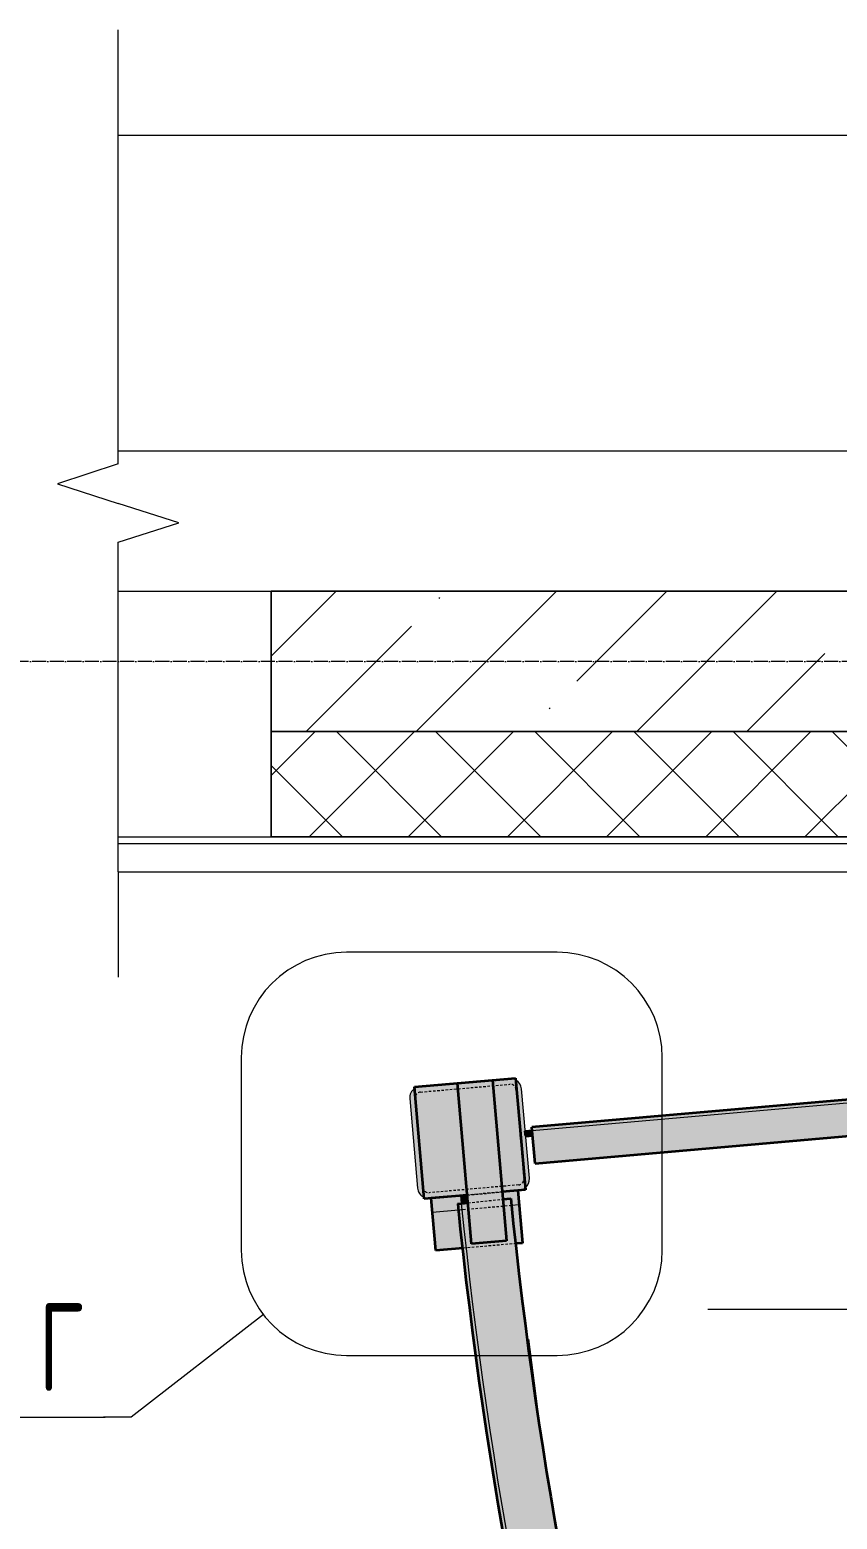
# Model space of a CAD drawing. Header units: millimetres. Extents: x 31824 to 62696, y -272 to 12632.
# Drawn here: x 33519 to 34671, y 10317 to 12440 of the extents above; entities that cross this region are included whole.
import ezdxf

# ---------------------------------------------------------------- set-up
doc = ezdxf.new("R2010")
doc.units = ezdxf.units.MM
doc.linetypes.add('01 Штриховая _4 мм_', pattern=[6, 3.5, -2.5])
doc.linetypes.add('02 Штрихпунктирная _20 мм_', pattern=[25, 20, -2.5, 0, -2.5])
for name, color, linetype, lineweight in [('AA_Linii', 7, 'Continuous', 9), ('AA_Oformlenie', 7, 'Continuous', 9), ('AA_Vinoska', 7, 'Continuous', 9), ('AF_Balki', 7, 'Continuous', 20), ('Gen_Fragment', 7, 'Continuous', 9), ('KR_Colonna_KG', 7, 'Continuous', 20), ('Оси', 7, 'Continuous', 9)]:
    doc.layers.add(name, color=color, linetype=linetype, lineweight=lineweight)
doc.styles.add('ISOCPEUR_1', font='isocpeur.TTF', dxfattribs={"width": 0.7, "height": 125})

# ---------------------------------------------------------------- blocks, each defined once
blk = doc.blocks.new('354_Прокат Лист _НесКаркас_РабПлоск_ - 354_Прокат Лист _НесКаркас_РабПлоск_-V17-Схема расположения металлического каркаса покрытия входной группы')
at = {"layer": 'AF_Balki', "lineweight": 35}
blk.add_hatch(color=254, dxfattribs=at).paths.add_polyline_path([(34135.6, 10767.6), (34142.6, 10768.3), (34141.6, 10779.3), (34134.7, 10778.7), (34135.1, 10774.1)])
for p, q in [((34134.7, 10778.7), (34141.6, 10779.3)), ((34135.6, 10767.6), (34134.7, 10778.7)), ((34142.6, 10768.3), (34141.6, 10779.3))]:
    blk.add_line(p, q, dxfattribs=at)
blk = doc.blocks.new('354_Прокат Лист _НесКаркас_РабПлоск_ - 354_Прокат Лист _НесКаркас_РабПлоск_-3910248-Схема расположения металлического каркаса покрытия входной группы')
at = {"layer": 'AF_Balki', "lineweight": 35}
h = blk.add_hatch(color=254, dxfattribs=at)
h.paths.add_polyline_path([(130, -72.5), (130, -10.7), (-30, -10.7), (-30, -72.5), (78.8, -72.5)])
h.paths.add_polyline_path([(130, 39.3), (130, 72.5), (-30, 72.5), (-30, 39.3), (88.6, 39.3)])
for p, q in [((-30, -72.5), (-30, 72.5)), ((-30, 72.5), (130, 72.5)), ((130, 72.5), (130, 39.3)), ((130, -10.7), (130, -72.5)), ((130, -72.5), (-30, -72.5))]:
    blk.add_line(p, q, dxfattribs=at)
blk = doc.blocks.new('354_Прокат Лист _НесКаркас_РабПлоск_ - 354_Прокат Лист _НесКаркас_РабПлоск_-3910249-Схема расположения металлического каркаса покрытия входной группы')
at = {"layer": 'AF_Balki', "lineweight": 35}
blk.add_hatch(color=254, dxfattribs=at).paths.add_polyline_path([(165, -25), (165, 25), (-65, 25), (-65, -25), (106.1, -25)])
for p, q in [((-65, -25), (-65, 25)), ((-65, 25), (165, 25)), ((165, 25), (165, -25)), ((165, -25), (-65, -25))]:
    blk.add_line(p, q, dxfattribs=at)
blk = doc.blocks.new('354_Прокат Лист _НесКаркас_РабПлоск_ - 354_Прокат Лист _НесКаркас_РабПлоск_-V14-Схема расположения металлического каркаса покрытия входной группы')
at = {"layer": 'AF_Balki', "lineweight": 35}
blk.add_hatch(color=254, dxfattribs=at).paths.add_polyline_path([(36210.5, 6708.2), (36217.4, 6715.4), (36212.4, 6720.3), (36205.4, 6713.1), (36209.1, 6709.5)])
for p, q in [((36205.4, 6713.1), (36212.4, 6720.3)), ((36210.5, 6708.2), (36205.4, 6713.1)), ((36210.5, 6708.2), (36217.4, 6715.4))]:
    blk.add_line(p, q, dxfattribs=at)
blk = doc.blocks.new('252_Швеллер полки параллельные _НесКаркас_Балка_ - 12П-4066194-Схема расположения металлического каркаса покрытия входной группы')
at = {"layer": 'AF_Balki', "linetype": '01 Штриховая _4 мм_', "lineweight": 9}
blk.add_hatch(color=9, dxfattribs=at).paths.add_polyline_path([(835, 36.6), (-785.5, 36.6), (-785.5, -15.4), (835, -15.4), (835, 35.8)])
at = {"layer": 'AF_Balki', "lineweight": 35}
for p, q in [((-785.5, -15.4), (-785.5, 36.6)), ((835, 36.6), (-785.5, 36.6)), ((835, 36.6), (835, -15.4)), ((-785.5, -15.4), (835, -15.4))]:
    blk.add_line(p, q, dxfattribs=at)
at = {"layer": 'AF_Balki', "lineweight": 9}
blk.add_line((835, -10.6), (-785.5, -10.6), dxfattribs=at)
blk = doc.blocks.new('252_Уголок равнополочный _НесКаркас_Балка_ - L 75x8-4030817-Схема расположения металлического каркаса покрытия входной группы')
at = {"layer": 'AF_Balki', "linetype": '01 Штриховая _4 мм_', "lineweight": 9}
h = blk.add_hatch(color=9, dxfattribs=at)
h.paths.add_polyline_path([(34097.9, 10700.2), (34137, 10703.7), (34129.2, 10766.9), (34135.6, 10767.7), (34134.7, 10778.7), (34091.4, 10774.8), (34091.5, 10774.1)])
h.paths.add_polyline_path([(34212.8, 10710.3), (34221.5, 10711), (34214.9, 10785.8), (34192.8, 10783.8), (34193.7, 10773.5), (34204.9, 10774.1), (34212.3, 10714.1)])
h.paths.add_polyline_path([(34142.6, 10768.3), (34144, 10768.4), (34143, 10779.5), (34141.6, 10779.3), (34142.6, 10768.4)])
for p, q in [((34192.8, 10783.8), (34143, 10779.5)), ((34206, 10764.4), (34130.4, 10757.8)), ((34212.7, 10710.3), (34137.1, 10703.7))]:
    blk.add_line(p, q, dxfattribs=at)
at = {"layer": 'AF_Balki', "lineweight": 35}
for p, q in [((34214.9, 10785.8), (34192.8, 10783.8)), ((34214.9, 10785.8), (34221.5, 10711)), ((34143, 10779.5), (34091.4, 10774.9)), ((34097.9, 10700.2), (34091.4, 10774.9)), ((34137, 10703.7), (34097.9, 10700.2)), ((34221.5, 10711), (34212.8, 10710.3))]:
    blk.add_line(p, q, dxfattribs=at)
at = {"layer": 'AF_Balki', "lineweight": 9}
for p, q in [((34216.7, 10765.3), (34206.1, 10764.4)), ((34130.4, 10757.8), (34093.2, 10754.5))]:
    blk.add_line(p, q, dxfattribs=at)
blk = doc.blocks.new('252_Швеллер полки параллельные _НесКаркас_Балка_ - 20П-4066189-Схема расположения металлического каркаса покрытия входной группы')
at = {"layer": 'AF_Balki', "linetype": '01 Штриховая _4 мм_', "lineweight": 9}
blk.add_hatch(color=9, dxfattribs=at).paths.add_polyline_path([(10.6, 20.7), (10.5, 6.3), (69.4, 7), (69.9, -43), (10.5, -43.7), (10.4, -55.3), (294.4, -61.9), (577.8, -80.6), (867.6, -112.7), (1141, -154.6), (1419.6, -209.7), (1695.6, -276.7), (1968.5, -355.5), (2111.3, -403.5), (2184, -352.2), (2213.9, -394.2), (2172.2, -424), (2247.5, -449.8), (2329.7, -481.4), (2317.2, -432.6), (2367.6, -419.9), (2389.2, -504.3), (2502.9, -548), (2763.4, -661.3), (3018.7, -785.6), (3268.5, -920.9), (3515.9, -1069.2), (3749.5, -1223), (3979.8, -1389.2), (4202.7, -1565.2), (4209.8, -1556.6), (4164.4, -1518.1), (4196.7, -1479.9), (4241.7, -1518), (4251.1, -1506.6), (4025.6, -1328.6), (3792.6, -1160.4), (3552.7, -1002.4), (3306.1, -854.9), (3053.5, -718.1), (2795.2, -592.2), (2531.7, -477.7), (2263.5, -374.5), (1991.2, -283), (1715.2, -203.3), (1436, -135.5), (1154.1, -79.8), (870.1, -36.2), (571.6, -4.1), (297.8, 14.1), (56.9, 19.6)])
at = {"layer": 'AF_Balki', "lineweight": 35}
for p, q in [((3967.4, -1380.4), (4043.9, -1439.9)), ((4251.1, -1506.6), (4241.7, -1518)), ((4209.8, -1556.6), (4202.7, -1565.2))]:
    blk.add_line(p, q, dxfattribs=at)
at = {"layer": 'AF_Balki', "linetype": '01 Штриховая _4 мм_', "lineweight": 9}
blk.add_line((4241.6, -1518.1), (4209.9, -1556.6), dxfattribs=at)
at = {"layer": 'AF_Balki', "lineweight": 35}
for radius in [6679.8, 6603.8]:
    blk.add_arc((0, -6659.1), radius, 50.4756, 89.9094, dxfattribs=at)
at = {"layer": 'AF_Balki', "lineweight": 9}
blk.add_arc((0, -6659.1), 6674.6, 50.4756, 89.9094, dxfattribs=at)
blk = doc.blocks.new('011_ЛинияОбрыва _ЭлУзла_Линия_ - Тип 1-4030012-Схема расположения металлического каркаса покрытия входной группы')
at = {"layer": 'AA_Oformlenie'}
blk.add_line((0, 0), (7845, 0), dxfattribs=at)
blk = doc.blocks.new('011_ЛинияОбрыва _ЭлУзла_Линия_ - Тип 1-V22-Схема расположения металлического каркаса покрытия входной группы')
at = {"layer": 'AA_Oformlenie'}
for p, q in [((0, 0), (470, 0)), ((581.3, 0), (1050, 0))]:
    blk.add_line(p, q, dxfattribs=at)
blk = doc.blocks.new('043_М_Балки_Полка - Позиция_Наименование_дп14-4035921-Схема расположения металлического каркаса покрытия входной группы')
at = {"layer": 'AA_Vinoska'}
blk.add_line((-7, 0), (7, 0), dxfattribs=at)
blk = doc.blocks.new('План несущих конструкций - Номер узла 6мм-393529-Схема расположения металлического каркаса покрытия входной группы')
at = {"layer": 'Gen_Fragment'}
blk.add_line((-2.954, 0), (3.046, 0), dxfattribs=at)

msp = doc.modelspace()

# ---------------------------------------------------------------- hatches: boundary and pattern name
at = {"layer": 'AA_Oformlenie'}
h = msp.add_hatch(dxfattribs=at)
h.set_pattern_fill('FP_1', color=250, style=0, pattern_type=2)
h.set_pattern_definition([(45, (0, 0), (-157.1545, 157.1545), []), (45, (157.15, 0), (-157.1545, 157.1545), [277.813, -55.563, 1.676, -53.886])])
h.paths.add_polyline_path([(40267.4341, 11440), (41287.101, 11440), (41287.101, 11640), (40267.4341, 11640)])
h.paths.add_polyline_path([(48565.0616, 11440), (49445.0616, 11440), (49445.0616, 11640), (48565.0616, 11640)])
h.paths.add_polyline_path([(45531.5582, 11440), (47255.0616, 11440), (47255.0616, 11640), (42987.101, 11640), (42987.101, 11440), (44776.4114, 11440)])
h.paths.add_polyline_path([(35560.2246, 11440), (38567.4151, 11440), (38567.4151, 11640), (33863.3571, 11640), (33863.3571, 11440), (34536.2039, 11440)])
h = msp.add_hatch(dxfattribs=at)
h.set_pattern_fill('FP_2', color=250, style=0, pattern_type=2)
h.set_pattern_definition([(45, (0, 0), (-70.71068, 70.71068), []), (135, (0, 0), (-70.71068, -70.71068), [])])
h.paths.add_polyline_path([(33863.3571, 11290), (36023.5651, 11290), (36023.5651, 11440), (33863.3571, 11440)])
at = {"layer": 'KR_Colonna_KG'}
h = msp.add_hatch(color=254, dxfattribs=at)
h.paths.add_polyline_path([(34081.2369, 10776.2115), (34067.4788, 10931.1606), (34064.5862, 10928.51), (34062.342, 10924.9873), (34061.086, 10921.0038), (34060.9038, 10916.8309), (34072.9637, 10785.2401), (34074.8924, 10781.5352), (34077.7142, 10778.4557), (34080.0293, 10776.9809)])
h.paths.add_polyline_path([(34225.6183, 10789.6135), (34227.7684, 10791.5838), (34230.0127, 10795.1065), (34231.2687, 10799.09), (34231.4509, 10803.2629), (34219.3909, 10934.8536), (34217.4622, 10938.5585), (34214.6404, 10941.638), (34212.1808, 10943.205), (34225.2619, 10793.687)])

# ---------------------------------------------------------------- linework, layer by layer
at = {"layer": 'AA_Linii', "lineweight": 20}
for p, q in [((33645.0616, 11840), (49443.3296, 11840)), ((33645.0616, 11640), (33865.0616, 11640)), ((33645.0616, 11640), (33865.0616, 11640)), ((33863.3571, 11440), (33863.3571, 11640)), ((33865.0616, 11640), (38567.4151, 11640)), ((33865.0616, 11640), (38567.4151, 11640)), ((38567.4151, 11440), (33863.3571, 11440)), ((33863.3571, 11440), (36023.5651, 11440)), ((33863.3571, 11290), (33863.3571, 11440)), ((38567.4151, 11440), (33863.3571, 11440)), ((33645.0616, 11290), (33863.3571, 11290)), ((33645.0616, 11290), (33863.3571, 11290)), ((36023.5651, 11280), (33645.0616, 11280)), ((36023.5651, 11290), (33863.3571, 11290)), ((33645.0616, 11240), (36022.0582, 11240))]:
    msp.add_line(p, q, dxfattribs=at)
at = {"layer": 'AA_Linii'}
for p, q in [((38567.4151, 11640), (33863.3571, 11640)), ((33863.3571, 11640), (33863.3571, 11440)), ((33863.3571, 11440), (38567.4151, 11440)), ((36023.5651, 11440), (33863.3571, 11440)), ((33863.3571, 11440), (33863.3571, 11290)), ((33863.3571, 11290), (36023.5651, 11290))]:
    msp.add_line(p, q, dxfattribs=at)
at = {"layer": 'AA_Vinoska'}
for p, q in [((33645.0616, 12290), (33645.0616, 12440)), ((33645.0616, 11821.3087), (33558.4115, 11793.1543)), ((33558.4115, 11793.1543), (33645.0616, 11765)), ((33731.6641, 11737.5), (33645.0616, 11765)), ((33645.0616, 11710), (33731.6641, 11737.5)), ((33645.0616, 11240), (33645.0616, 11090))]:
    msp.add_line(p, q, dxfattribs=at)
at = {"layer": 'Gen_Fragment'}
for p, q in [((34271.0232, 11125.3559), (33970.6368, 11125.3559)), ((33820.6368, 10975.3559), (33820.6368, 10700.9477)), ((34421.0232, 10700.9477), (34421.0232, 10975.3559)), ((33852.0894, 10609.0427), (33663.5945, 10462.9103)), ((33970.6368, 10550.9477), (34271.0232, 10550.9477)), ((33663.5945, 10462.9103), (33624.3276, 10462.9103))]:
    msp.add_line(p, q, dxfattribs=at)
for centre, start, end in [((33970.6368, 10975.3559), 90, 180), ((34271.0232, 10975.3559), 0, 90), ((33970.6368, 10700.9477), 180, 270), ((34271.0232, 10700.9477), 270, 0)]:
    msp.add_arc(centre, 150, start, end, dxfattribs=at)
at = {"layer": 'KR_Colonna_KG'}
for p, q in [((34202.9613, 10945.3204), (34075.4484, 10934.1645)), ((34060.9038, 10916.8309), (34072.0597, 10789.318)), ((34080.0293, 10790.0152), (34068.8733, 10917.5281)), ((34231.4509, 10803.2629), (34220.2949, 10930.7758)), ((34192.8045, 10783.8207), (34216.9062, 10785.9293)), ((34089.3933, 10774.7733), (34142.9948, 10779.4629))]:
    msp.add_line(p, q, dxfattribs=at)
at = {"layer": 'KR_Colonna_KG', "linetype": '01 Штриховая _4 мм_', "lineweight": 9}
for p, q in [((34076.1456, 10926.1949), (34203.6586, 10937.3509)), ((34212.3254, 10930.0786), (34223.4813, 10802.5656)), ((34216.209, 10793.8988), (34088.6961, 10782.7429)), ((34143.0442, 10779.4672), (34192.7551, 10783.8163))]:
    msp.add_line(p, q, dxfattribs=at)
at = {"layer": 'KR_Colonna_KG'}
for centre, start, end in [((34076.8429, 10918.2254), 125, 185), ((34204.3558, 10929.3813), 5, 60.4733496), ((34087.9988, 10790.7125), 185, 245), ((34215.5117, 10801.8684), 309.5266504, 5)]:
    msp.add_arc(centre, 16, start, end, dxfattribs=at)
at = {"layer": 'KR_Colonna_KG', "linetype": '01 Штриховая _4 мм_', "lineweight": 9}
for centre, radius, start, end in [((34076.8429, 10918.2254), 16, 95, 125), ((34204.3558, 10929.3813), 16, 60.6515084, 95), ((34204.3558, 10929.3813), 8, 5, 95), ((34076.8429, 10918.2254), 8, 95, 185), ((34087.9988, 10790.7125), 8, 185, 275), ((34215.5117, 10801.8684), 8, 275, 5), ((34215.5117, 10801.8684), 16, 275, 309.3484916), ((34087.9988, 10790.7125), 16, 245, 275)]:
    msp.add_arc(centre, radius, start, end, dxfattribs=at)
at = {"layer": 'Оси', "linetype": '02 Штрихпунктирная _20 мм_'}
msp.add_line((49530.9863, 11540), (32483.3647, 11540), dxfattribs=at)

# ---------------------------------------------------------------- block references
at = {"layer": 'AA_Oformlenie'}
msp.add_blockref('011_ЛинияОбрыва _ЭлУзла_Линия_ - Тип 1-4030012-Схема расположения металлического каркаса покрытия входной группы', (33645.0616, 12290), dxfattribs=at)
at = {"layer": 'AA_Oformlenie', "rotation": 89.99999999999974}
msp.add_blockref('011_ЛинияОбрыва _ЭлУзла_Линия_ - Тип 1-V22-Схема расположения металлического каркаса покрытия входной группы', (33645.0616, 11240), dxfattribs=at)
at = {"layer": 'AA_Vinoska', "xscale": 49.99999999999998, "yscale": 49.99999999999998, "zscale": 49.99999999999998}
msp.add_blockref('043_М_Балки_Полка - Позиция_Наименование_дп14-4035921-Схема расположения металлического каркаса покрытия входной группы', (34835.908, 10616.7392), dxfattribs=at)
at = {"layer": 'AF_Balki', "lineweight": 35}
for name, p, rotation in [('252_Швеллер полки параллельные _НесКаркас_Балка_ - 12П-4066194-Схема расположения металлического каркаса покрытия входной группы', (35068.2762, 10933.593), 185.0000000000015), ('354_Прокат Лист _НесКаркас_РабПлоск_ - 354_Прокат Лист _НесКаркас_РабПлоск_-3910248-Схема расположения металлического каркаса покрытия входной группы', (34142.3176, 10909.9002), 275.0000000000019), ('354_Прокат Лист _НесКаркас_РабПлоск_ - 354_Прокат Лист _НесКаркас_РабПлоск_-3910249-Схема расположения металлического каркаса покрытия входной группы', (34159.6199, 10876.2803), 275.0000000000019), ('354_Прокат Лист _НесКаркас_РабПлоск_ - 354_Прокат Лист _НесКаркас_РабПлоск_-V14-Схема расположения металлического каркаса покрытия входной группы', (2496.8131, 29557.003), 319.0000000000014)]:
    msp.add_blockref(name, p, dxfattribs=dict(at, rotation=rotation))
at = {"layer": 'AF_Balki', "linetype": '01 Штриховая _4 мм_', "lineweight": 9, "rotation": 135.3074593971194}
msp.add_blockref('252_Швеллер полки параллельные _НесКаркас_Балка_ - 20П-4066189-Схема расположения металлического каркаса покрытия входной группы', (36091.6812, 6706.0823), dxfattribs=at)
at = {"layer": 'AF_Balki', "linetype": '01 Штриховая _4 мм_', "lineweight": 9}
msp.add_blockref('252_Уголок равнополочный _НесКаркас_Балка_ - L 75x8-4030817-Схема расположения металлического каркаса покрытия входной группы', (0, 0), dxfattribs=at)
at = {"layer": 'AF_Balki', "lineweight": 35}
msp.add_blockref('354_Прокат Лист _НесКаркас_РабПлоск_ - 354_Прокат Лист _НесКаркас_РабПлоск_-V17-Схема расположения металлического каркаса покрытия входной группы', (0, 0), dxfattribs=at)
at = {"layer": 'Gen_Fragment', "xscale": 49.99999999999998, "yscale": 49.99999999999998, "zscale": 49.99999999999998}
msp.add_blockref('План несущих конструкций - Номер узла 6мм-393529-Схема расположения металлического каркаса покрытия входной группы', (33474.3276, 10462.9103), dxfattribs=at)

# ---------------------------------------------------------------- texts
at = {"layer": 'Gen_Fragment', "insert": (33531.3535, 10625.4573), "char_height": 125, "width": 75.759469, "attachment_point": 1, "style": 'ISOCPEUR_1'}
msp.add_mtext('\\fISOCPEUR|b0|i0|c204|p34|;\\W.7;Г', dxfattribs=at)

doc.saveas('drawing.dxf')
